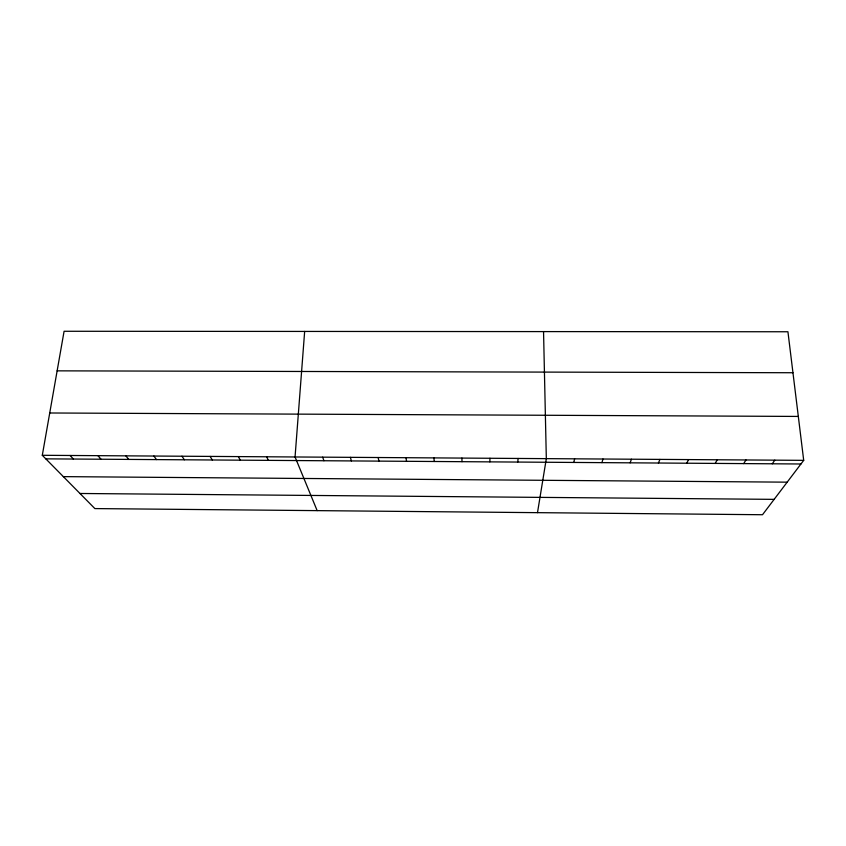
<?xml version="1.0" encoding="UTF-8"?>
<svg xmlns="http://www.w3.org/2000/svg" width="846" height="846" viewBox="0 0 846 846"><rect width="100%" height="100%" fill="white"/><g stroke="black" fill="none" stroke-linecap="round" stroke-linejoin="round"><path stroke-width="1.27" d="M489.845 461.874L489.971 458.268M304.655 331.431L295.053 456.967L317.155 510.624M517.752 462.064L518.112 458.458M537.496 512.655L546.326 458.638L543.544 331.59M42.3 455.296L64.085 331.272L787.933 331.759L803.7 460.351L762.51 514.728L94.868 508.583L42.3 455.296L803.7 460.351M573.789 462.445L574.624 458.828M601.918 462.635L602.987 459.018M630.133 462.825L631.433 459.209M658.41 463.026L659.954 459.399M686.762 463.217L688.549 459.59M715.198 463.407L717.218 459.78M743.697 463.608L745.971 459.97M772.282 463.798L774.799 460.161M57.137 370.844L792.956 372.737M49.734 412.985L798.317 416.433M45.8 458.849L800.94 463.989M63.334 476.626L787.171 482.167M79.968 493.482L774.153 499.362M70.081 455.476L73.369 459.029M97.935 455.666L101.002 459.219M125.874 455.846L128.708 459.41M153.877 456.036L156.489 459.6M181.953 456.216L184.354 459.79M210.115 456.406L212.283 459.981M238.35 456.597L240.285 460.171M266.659 456.787L268.372 460.361M322.675 457.157L323.923 460.742M350.371 457.337L351.397 460.933M378.141 457.527L378.945 461.112M405.985 457.707L406.556 461.303M433.913 457.898L434.252 461.493M461.905 458.077L462.011 461.683"/></g></svg>
